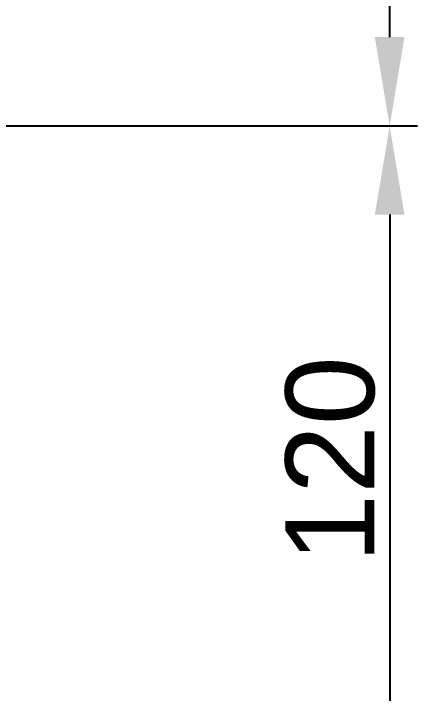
# Model space of a CAD drawing. Header units: millimetres. Extents: x 3819 to 4365, y -2661 to -1889.
# Drawn here: x 4292.32 to 4310.52, y -2397.35 to -2366.69 of the extents above; entities that cross this region are included whole.
import ezdxf

# ---------------------------------------------------------------- set-up
doc = ezdxf.new("R2010")
doc.units = ezdxf.units.MM
doc.header["$LTSCALE"] = 0.1
doc.layers.add('DIM', color=3, linetype='Continuous')
doc.styles.get("Standard").update_dxf_attribs({"font": 'arial.ttf'})
doc.dimstyles.new('ISO-25', dxfattribs={"dimtxt": 2.5, "dimasz": 2.5, "dimexe": 1.25, "dimexo": 0.625, "dimtad": 1, "dimlfac": 5, "dimtxsty": 'Standard', "dimcen": 2.5, "dimadec": 0, "dimazin": 0, "dimtfac": 1, "dimtmove": 0, "dimatfit": 3, "dimfxl": 0, "dimarcsym": 0})

# ---------------------------------------------------------------- blocks, each defined once
blk = doc.blocks.new('*D145')
at = {"layer": 'Defpoints', "color": 0}
for p in [(4274.386, -2179.906), (4309.273, -2179.906), (4274.386, -2371.757)]:
    blk.add_point(p, dxfattribs=at)
at = {"layer": 'DIM', "color": 0, "lineweight": -2}
for p, q in [((4275.011, -2179.906), (4310.523, -2179.906)), ((4309.273, -2367.757), (4309.273, -2183.906)), ((4275.011, -2371.757), (4310.523, -2371.757))]:
    blk.add_line(p, q, dxfattribs=at)
at = {"layer": 'DIM', "color": 0}
for points in [[(4308.606, -2183.906), (4309.939, -2183.906), (4309.273, -2179.906)], [(4308.606, -2367.757), (4309.939, -2367.757), (4309.273, -2371.757)]]:
    blk.add_solid(points, dxfattribs=at)
at = {"layer": 'DIM', "color": 0, "insert": (4306.605, -2275.831), "char_height": 4, "attachment_point": 5, "rotation": 90}
blk.add_mtext('890', dxfattribs=at)
blk = doc.blocks.new('*D146')
at = {"layer": 'Defpoints', "color": 0}
for p in [(4274.393, -2371.757), (4274.386, -2401.855), (4309.273, -2401.855)]:
    blk.add_point(p, dxfattribs=at)
at = {"layer": 'DIM', "color": 0, "lineweight": -2}
for p, q in [((4275.018, -2371.757), (4310.523, -2371.757)), ((4309.273, -2375.757), (4309.273, -2397.855)), ((4275.011, -2401.855), (4310.523, -2401.855))]:
    blk.add_line(p, q, dxfattribs=at)
at = {"layer": 'DIM', "color": 0}
for points in [[(4308.606, -2375.757), (4309.939, -2375.757), (4309.273, -2371.757)], [(4308.606, -2397.855), (4309.939, -2397.855), (4309.273, -2401.855)]]:
    blk.add_solid(points, dxfattribs=at)
at = {"layer": 'DIM', "color": 0, "insert": (4306.605, -2386.806), "char_height": 4, "attachment_point": 5, "rotation": 90}
blk.add_mtext('120', dxfattribs=at)

msp = doc.modelspace()

# ---------------------------------------------------------------- dimensions: what is measured, and where the dimension line sits
at = {"layer": 'DIM'}
for base, p1, p2, text, picture, middle in [((4309.2725, -2179.9062), (4274.3861, -2371.7567), (4274.3861, -2179.9062), '890', '*D145', (4306.6052, -2275.8314)), ((4309.2725, -2401.8546), (4274.393, -2371.7566), (4274.3861, -2401.8546), '120', '*D146', (4306.6052, -2386.8056))]:
    dim = msp.add_linear_dim(base=base, p1=p1, p2=p2, angle=90, text=text, dimstyle='ISO-25', override={"dimtxt": 4, "dimasz": 4, "dimlfac": 4, "dimadec": 1, "dimfxl": 1.25}, dxfattribs=at)
    dim.commit()
    dim.dimension.update_dxf_attribs({"geometry": picture, "text_midpoint": middle})

doc.saveas('drawing.dxf')
